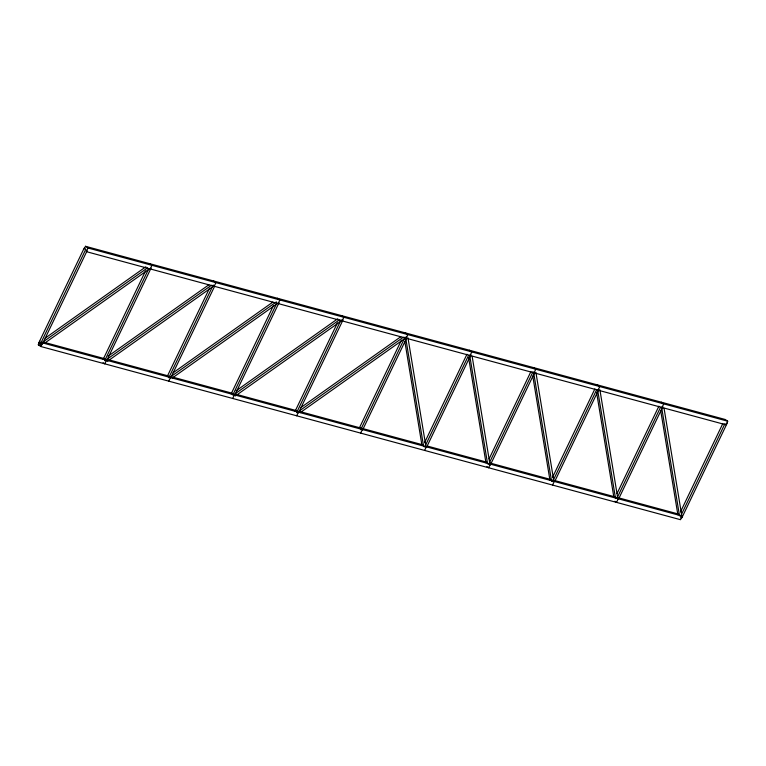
<?xml version="1.0" encoding="UTF-8"?>
<svg xmlns="http://www.w3.org/2000/svg" width="766" height="766" viewBox="0 0 766 766"><rect width="100%" height="100%" fill="white"/><g stroke="black" fill="none" stroke-linecap="round" stroke-linejoin="round"><path stroke-width="1.15" d="M40.79 346.51L42.513 342.9L682.228 516.102L680.505 519.702L40.79 346.51L38.3 344.796L40.023 341.196M84.203 248.998L85.495 246.298L725.211 419.49L727.7 421.204L725.977 424.804L86.252 251.612L87.985 248.002L727.7 421.204M40.339 344.173L85.802 249.276L84.164 248.146L38.702 343.044L42.111 344.652M42.628 343.58L87.065 250.836M103.19 359.292L145.559 270.858M104.827 360.413L148.738 268.751M150.222 268.933L151.955 265.323L149.466 263.619M106.598 360.891L151.036 268.157M167.16 376.604L209.53 288.179M168.798 377.734L213.235 284.99M168.731 381.152L170.454 377.542L167.974 375.828L108.571 359.752M214.202 286.254L215.926 282.644L213.436 280.93M170.579 378.213L214.49 286.551M231.131 393.925L273.5 305.5M232.768 395.055L276.689 303.393M232.701 398.464L234.434 394.863L231.945 393.15L172.541 377.064M278.173 303.575L279.896 299.966L277.407 298.252M234.549 395.534L278.977 302.79M295.101 411.246L337.471 322.821M296.739 412.376L341.176 319.633M296.672 415.785L298.405 412.185L295.915 410.471L236.512 394.385M342.143 320.887L343.867 317.287L341.377 315.573M298.52 412.855L342.948 320.111M359.072 428.567L401.441 340.142M360.709 429.688L405.147 336.954M360.642 433.106L362.375 429.496L359.886 427.792M406.114 338.208L407.838 334.608L405.358 332.894M362.49 430.176L406.411 338.515M424.594 442.652L466.963 354.227M424.68 447.009L468.601 355.347M424.623 450.427L426.346 446.817M470.085 355.529L471.808 351.92L469.328 350.215M426.461 447.497L470.899 354.754M489.091 458.891L530.934 371.548M488.66 464.33L533.088 371.596M490.317 464.139L488.593 467.748L486.927 466.609M534.055 372.851L535.788 369.241L533.299 367.536M490.432 464.809L534.352 373.147M552.545 477.295L594.904 388.86M552.631 481.651L596.542 389.99M552.564 485.07L554.287 481.46L551.798 479.746M598.026 390.172L599.759 386.562L597.269 384.848M554.919 481.058L598.84 389.396M617.032 493.534L658.884 406.181M617.118 497.89L660.522 407.311M661.996 407.493L663.729 403.883L661.24 402.169M618.373 499.451L662.81 406.708M680.486 511.927L722.855 423.502M680.572 516.294L725.009 423.55M681.836 517.854L727.298 422.956M45.117 338.199L145.846 266.798M39.305 342.316L40.943 343.436L147.474 267.928M44.409 343.321L149.973 268.493M108.121 356.2L208.85 284.808M104.913 360.757L211.454 285.239M107.412 361.332L213.944 285.814M173.068 372.831L272.82 302.12M169.861 377.389L276.392 301.881M172.36 377.964L277.924 303.135M236.072 390.842L337.758 318.752M233.831 394.71L339.395 319.882M235.354 395.974L341.895 320.456M301.009 407.474L400.762 336.762M296.835 412.721L403.366 337.203M300.301 412.606L406.832 337.088M680.601 517.816L681.989 516.993L664.055 408.288M44.6 342.431L104.004 358.507L106.484 360.221L104.76 363.831L103.104 362.691M300.483 411.706L422.717 444.797M427.284 446.042L486.688 462.118M490.116 463.047L550.658 479.439M555.226 480.675L615.778 497.067M618.057 497.689L678.599 514.082M38.3 344.796L40.588 345.418M616.601 497.641L618.258 498.781L616.534 502.381L614.878 501.242M85.495 246.298L87.985 248.002M40.943 343.436L41.508 345.389M661.594 407.177L679.519 515.882M660.723 410.729L677.881 514.762M599.893 389.798L617.817 498.503M597.624 389.856L615.548 498.57M596.561 392.24L613.911 497.44M535.922 372.477L553.847 481.182M533.643 372.535L551.577 481.249M532.782 376.087L549.94 480.119M472.143 356.324L490.068 465.039M469.673 355.213L487.607 463.928M468.62 357.598L485.97 462.798M407.981 337.835L425.906 446.549M405.702 337.902L423.627 446.607M404.841 341.445L421.989 445.486"/></g></svg>
